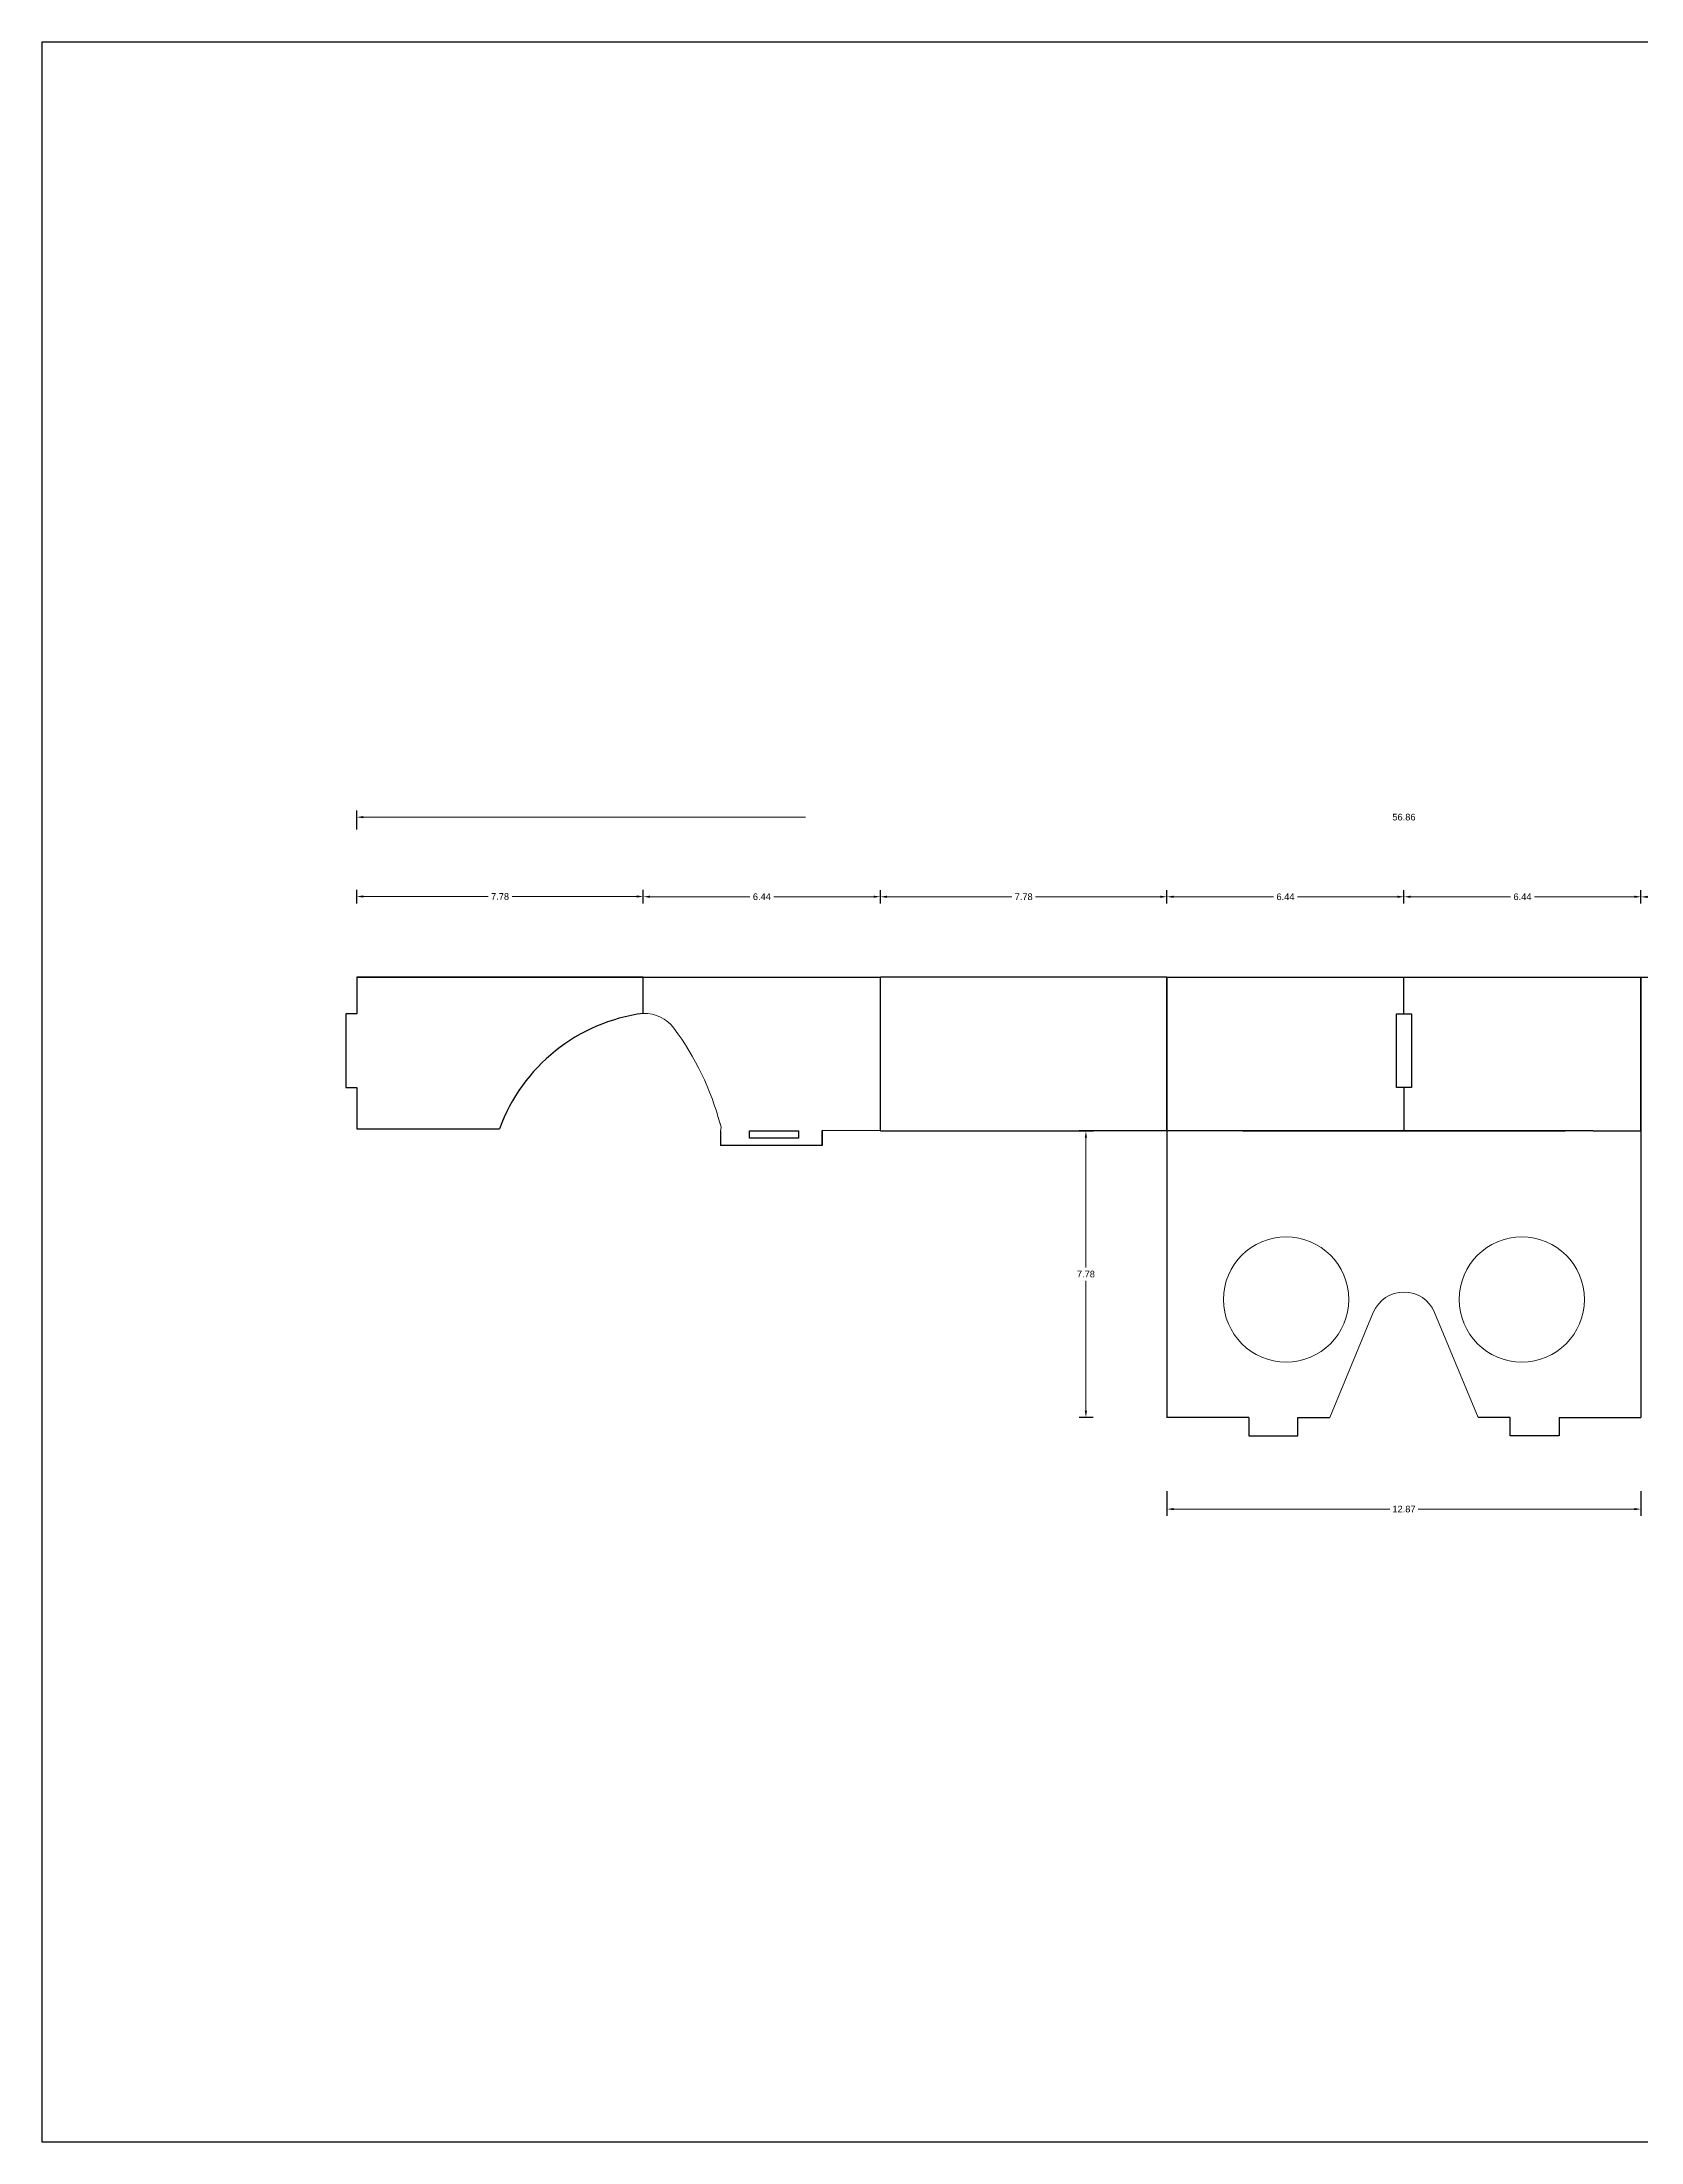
# Model space of a CAD drawing. Header units: inches. Extents: x 59 to 322, y 22 to 79.
# Drawn here: x 58.8 to 102.2, y 21.7 to 78.7 of the extents above; entities that cross this region are included whole.
import ezdxf

# ---------------------------------------------------------------- set-up
doc = ezdxf.new("R2010")
doc.units = ezdxf.units.IN
doc.header["$MEASUREMENT"] = 0
doc.linetypes.add('ACAD_ISO03W100', pattern=[30, 12, -18])
doc.styles.get("Standard").update_dxf_attribs({"font": 'Arial.ttf'})
doc.dimstyles.new('Copie de STANDARD', dxfattribs={"dimtxt": 0.18, "dimasz": 0.18, "dimexe": 0.18, "dimexo": 2, "dimgap": 0.09, "dimtad": 0, "dimtih": 1, "dimtoh": 1, "dimzin": 0, "dimdsep": 46, "dimtxsty": 'Standard', "dimcen": 0.09, "dimclrd": 256, "dimadec": 0, "dimazin": 0, "dimtfac": 1, "dimtofl": 0, "dimtmove": 0, "dimatfit": 3, "dimfxl": 1, "dimtolj": 1, "dimtzin": 0, "dimlwd": 13, "dimarcsym": 0})

# ---------------------------------------------------------------- blocks, each defined once
blk = doc.blocks.new('*D21')
at = {"color": 0, "linetype": 'ACAD_ISO03W100', "lineweight": -2, "transparency": 16777216}
for p, q in [((67.3, 57.32), (67.3, 57.835)), ((124.164, 57.32), (124.164, 57.835))]:
    blk.add_line(p, q, dxfattribs=at)
at = {"linetype": 'ACAD_ISO03W100', "lineweight": 13, "transparency": 16777216}
for p, q in [((67.48, 57.655), (95.338, 57.655)), ((123.984, 57.655), (96.127, 57.655))]:
    blk.add_line(p, q, dxfattribs=at)
at = {"transparency": 16777216}
for points in [[(67.48, 57.685), (67.48, 57.625), (67.3, 57.655)], [(123.984, 57.685), (123.984, 57.625), (124.164, 57.655)]]:
    blk.add_solid(points, dxfattribs=at)
at = {"layer": 'Defpoints', "color": 0, "transparency": 16777216}
for p in [(124.164, 57.655), (67.3, 55.32), (124.164, 55.32)]:
    blk.add_point(p, dxfattribs=at)
at = {"color": 0, "transparency": 16777216, "insert": (95.732, 57.655), "char_height": 0.18, "attachment_point": 5}
blk.add_mtext('\\A1;56.86', dxfattribs=at)
blk = doc.blocks.new('*D25')
at = {"color": 0, "linetype": 'ACAD_ISO03W100', "lineweight": -2, "transparency": 16777216}
for p, q in [((87.297, 49.134), (86.916, 49.134)), ((87.297, 41.352), (86.916, 41.352))]:
    blk.add_line(p, q, dxfattribs=at)
at = {"linetype": 'ACAD_ISO03W100', "lineweight": 13, "transparency": 16777216}
for p, q in [((87.096, 48.954), (87.096, 45.424)), ((87.096, 41.532), (87.096, 45.062))]:
    blk.add_line(p, q, dxfattribs=at)
at = {"transparency": 16777216}
for points in [[(87.066, 48.954), (87.126, 48.954), (87.096, 49.134)], [(87.066, 41.532), (87.126, 41.532), (87.096, 41.352)]]:
    blk.add_solid(points, dxfattribs=at)
at = {"layer": 'Defpoints', "color": 0, "transparency": 16777216}
for p in [(89.297, 49.134), (87.096, 41.352), (89.297, 41.352)]:
    blk.add_point(p, dxfattribs=at)
at = {"color": 0, "transparency": 16777216, "insert": (87.096, 45.243), "char_height": 0.18, "attachment_point": 5}
blk.add_mtext('\\A1;7.78', dxfattribs=at)
blk = doc.blocks.new('*D26')
at = {"color": 0, "linetype": 'ACAD_ISO03W100', "lineweight": -2, "transparency": 16777216}
for p, q in [((67.3, 55.309), (67.3, 55.68)), ((75.08, 55.309), (75.08, 55.68))]:
    blk.add_line(p, q, dxfattribs=at)
at = {"linetype": 'ACAD_ISO03W100', "lineweight": 13, "transparency": 16777216}
for p, q in [((67.48, 55.5), (70.866, 55.5)), ((74.9, 55.5), (71.515, 55.5))]:
    blk.add_line(p, q, dxfattribs=at)
at = {"transparency": 16777216}
for points in [[(67.48, 55.53), (67.48, 55.47), (67.3, 55.5)], [(74.9, 55.53), (74.9, 55.47), (75.08, 55.5)]]:
    blk.add_solid(points, dxfattribs=at)
at = {"layer": 'Defpoints', "color": 0, "transparency": 16777216}
for p in [(75.08, 55.5), (67.3, 53.309), (75.08, 53.309)]:
    blk.add_point(p, dxfattribs=at)
at = {"color": 0, "transparency": 16777216, "insert": (71.19, 55.5), "char_height": 0.18, "attachment_point": 5}
blk.add_mtext('\\A1;7.78', dxfattribs=at)
blk = doc.blocks.new('*D27')
at = {"color": 0, "linetype": 'ACAD_ISO03W100', "lineweight": -2, "transparency": 16777216}
for p, q in [((75.08, 55.309), (75.08, 55.674)), ((81.515, 55.309), (81.515, 55.674))]:
    blk.add_line(p, q, dxfattribs=at)
at = {"linetype": 'ACAD_ISO03W100', "lineweight": 13, "transparency": 16777216}
for p, q in [((75.26, 55.494), (77.973, 55.494)), ((81.335, 55.494), (78.622, 55.494))]:
    blk.add_line(p, q, dxfattribs=at)
at = {"transparency": 16777216}
for points in [[(75.26, 55.524), (75.26, 55.464), (75.08, 55.494)], [(81.335, 55.524), (81.335, 55.464), (81.515, 55.494)]]:
    blk.add_solid(points, dxfattribs=at)
at = {"layer": 'Defpoints', "color": 0, "transparency": 16777216}
for p in [(75.08, 55.494), (75.08, 53.309), (81.515, 53.309)]:
    blk.add_point(p, dxfattribs=at)
at = {"color": 0, "transparency": 16777216, "insert": (78.298, 55.494), "char_height": 0.18, "attachment_point": 5}
blk.add_mtext('\\A1;6.44', dxfattribs=at)
blk = doc.blocks.new('*D28')
at = {"color": 0, "linetype": 'ACAD_ISO03W100', "lineweight": -2, "transparency": 16777216}
for p, q in [((81.515, 55.309), (81.515, 55.672)), ((89.297, 55.309), (89.297, 55.672))]:
    blk.add_line(p, q, dxfattribs=at)
at = {"linetype": 'ACAD_ISO03W100', "lineweight": 13, "transparency": 16777216}
for p, q in [((81.695, 55.492), (85.082, 55.492)), ((89.117, 55.492), (85.731, 55.492))]:
    blk.add_line(p, q, dxfattribs=at)
at = {"transparency": 16777216}
for points in [[(81.695, 55.522), (81.695, 55.462), (81.515, 55.492)], [(89.117, 55.522), (89.117, 55.462), (89.297, 55.492)]]:
    blk.add_solid(points, dxfattribs=at)
at = {"layer": 'Defpoints', "color": 0, "transparency": 16777216}
for p in [(81.515, 55.492), (81.515, 53.309), (89.297, 53.309)]:
    blk.add_point(p, dxfattribs=at)
at = {"color": 0, "transparency": 16777216, "insert": (85.406, 55.492), "char_height": 0.18, "attachment_point": 5}
blk.add_mtext('\\A1;7.78', dxfattribs=at)
blk = doc.blocks.new('*D29')
at = {"color": 0, "linetype": 'ACAD_ISO03W100', "lineweight": -2, "transparency": 16777216}
for p, q in [((89.297, 55.309), (89.297, 55.672)), ((95.732, 55.309), (95.732, 55.672))]:
    blk.add_line(p, q, dxfattribs=at)
at = {"linetype": 'ACAD_ISO03W100', "lineweight": 13, "transparency": 16777216}
for p, q in [((89.477, 55.492), (92.19, 55.492)), ((95.552, 55.492), (92.839, 55.492))]:
    blk.add_line(p, q, dxfattribs=at)
at = {"transparency": 16777216}
for points in [[(89.477, 55.522), (89.477, 55.462), (89.297, 55.492)], [(95.552, 55.522), (95.552, 55.462), (95.732, 55.492)]]:
    blk.add_solid(points, dxfattribs=at)
at = {"layer": 'Defpoints', "color": 0, "transparency": 16777216}
for p in [(89.297, 55.492), (89.297, 53.309), (95.732, 53.309)]:
    blk.add_point(p, dxfattribs=at)
at = {"color": 0, "transparency": 16777216, "insert": (92.515, 55.492), "char_height": 0.18, "attachment_point": 5}
blk.add_mtext('\\A1;6.44', dxfattribs=at)
blk = doc.blocks.new('*D30')
at = {"color": 0, "linetype": 'ACAD_ISO03W100', "lineweight": -2, "transparency": 16777216}
for p, q in [((95.732, 55.309), (95.732, 55.672)), ((102.167, 55.309), (102.167, 55.672))]:
    blk.add_line(p, q, dxfattribs=at)
at = {"linetype": 'ACAD_ISO03W100', "lineweight": 13, "transparency": 16777216}
for p, q in [((95.912, 55.492), (98.625, 55.492)), ((101.987, 55.492), (99.274, 55.492))]:
    blk.add_line(p, q, dxfattribs=at)
at = {"transparency": 16777216}
for points in [[(95.912, 55.522), (95.912, 55.462), (95.732, 55.492)], [(101.987, 55.522), (101.987, 55.462), (102.167, 55.492)]]:
    blk.add_solid(points, dxfattribs=at)
at = {"layer": 'Defpoints', "color": 0, "transparency": 16777216}
for p in [(95.732, 55.492), (95.732, 53.309), (102.167, 53.309)]:
    blk.add_point(p, dxfattribs=at)
at = {"color": 0, "transparency": 16777216, "insert": (98.95, 55.492), "char_height": 0.18, "attachment_point": 5}
blk.add_mtext('\\A1;6.44', dxfattribs=at)
blk = doc.blocks.new('*D31')
at = {"color": 0, "linetype": 'ACAD_ISO03W100', "lineweight": -2, "transparency": 16777216}
for p, q in [((102.167, 55.309), (102.167, 55.67)), ((109.949, 55.309), (109.949, 55.67))]:
    blk.add_line(p, q, dxfattribs=at)
at = {"linetype": 'ACAD_ISO03W100', "lineweight": 13, "transparency": 16777216}
for p, q in [((102.347, 55.49), (105.734, 55.49)), ((109.769, 55.49), (106.383, 55.49))]:
    blk.add_line(p, q, dxfattribs=at)
at = {"transparency": 16777216}
for points in [[(102.347, 55.52), (102.347, 55.46), (102.167, 55.49)], [(109.769, 55.52), (109.769, 55.46), (109.949, 55.49)]]:
    blk.add_solid(points, dxfattribs=at)
at = {"layer": 'Defpoints', "color": 0, "transparency": 16777216}
for p in [(109.949, 55.49), (102.167, 53.309), (109.949, 53.309)]:
    blk.add_point(p, dxfattribs=at)
at = {"color": 0, "transparency": 16777216, "insert": (106.058, 55.49), "char_height": 0.18, "attachment_point": 5}
blk.add_mtext('\\A1;7.78', dxfattribs=at)
blk = doc.blocks.new('*D34')
at = {"color": 0, "linetype": 'ACAD_ISO03W100', "lineweight": -2, "transparency": 16777216}
for p, q in [((89.297, 39.352), (89.297, 38.681)), ((102.167, 39.352), (102.167, 38.681))]:
    blk.add_line(p, q, dxfattribs=at)
at = {"linetype": 'ACAD_ISO03W100', "lineweight": 13, "transparency": 16777216}
for p, q in [((89.477, 38.861), (95.346, 38.861)), ((101.987, 38.861), (96.118, 38.861))]:
    blk.add_line(p, q, dxfattribs=at)
at = {"transparency": 16777216}
for points in [[(89.477, 38.891), (89.477, 38.831), (89.297, 38.861)], [(101.987, 38.891), (101.987, 38.831), (102.167, 38.861)]]:
    blk.add_solid(points, dxfattribs=at)
at = {"layer": 'Defpoints', "color": 0, "transparency": 16777216}
for p in [(89.297, 41.352), (102.167, 41.352), (102.167, 38.861)]:
    blk.add_point(p, dxfattribs=at)
at = {"color": 0, "transparency": 16777216, "insert": (95.732, 38.861), "char_height": 0.18, "attachment_point": 5}
blk.add_mtext('\\A1;12.87', dxfattribs=at)

msp = doc.modelspace()

# ---------------------------------------------------------------- linework, layer by layer
for p, q in [((67.3, 53.309), (75.08, 53.309)), ((67.3, 53.309), (75.08, 53.309)), ((75.08, 53.309), (67.3, 53.309)), ((67.3, 53.309), (67.3, 52.309)), ((75.08, 52.324), (75.08, 53.309)), ((75.08, 53.309), (81.515, 53.309)), ((75.08, 53.309), (81.515, 53.309)), ((81.515, 49.134), (81.515, 53.309)), ((89.297, 53.309), (81.515, 53.309)), ((89.297, 51.341), (89.297, 53.309)), ((89.297, 53.309), (89.297, 41.352)), ((89.297, 53.309), (102.167, 53.309)), ((95.732, 52.309), (95.732, 53.309)), ((102.167, 49.134), (102.167, 53.309)), ((102.167, 53.309), (102.167, 41.352)), ((102.167, 53.309), (109.949, 53.309)), ((67.3, 52.309), (67, 52.309)), ((67, 52.309), (67, 50.309)), ((67.3, 52.309), (67, 52.309)), ((67, 52.309), (67, 50.309)), ((95.532, 50.309), (95.532, 52.309)), ((95.532, 52.309), (95.932, 52.309)), ((95.932, 52.309), (95.932, 50.309)), ((89.297, 51.341), (89.297, 51.445)), ((89.297, 49.134), (89.297, 51.445)), ((67, 50.309), (67.3, 50.309)), ((67, 50.309), (67.3, 50.309)), ((67.3, 50.309), (67.3, 49.194)), ((95.732, 50.309), (95.532, 50.309)), ((95.932, 50.309), (95.732, 50.309)), ((95.732, 50.309), (95.732, 49.134)), ((67.3, 49.194), (71.177, 49.194)), ((67.3, 49.194), (71.177, 49.194)), ((77.174, 49.134), (77.174, 48.734)), ((77.962, 49.134), (79.296, 49.134)), ((77.962, 48.934), (77.962, 49.134)), ((79.296, 49.134), (79.296, 48.934)), ((79.938, 48.734), (79.938, 49.143)), ((81.515, 49.137), (79.938, 49.143)), ((79.938, 49.134), (79.938, 48.734)), ((79.938, 49.134), (79.938, 48.734)), ((81.515, 49.134), (87.303, 49.134)), ((89.297, 49.134), (87.303, 49.134)), ((95.732, 49.134), (89.297, 49.134)), ((91.355, 49.134), (100.11, 49.134)), ((100.873, 49.134), (95.732, 49.134)), ((100.873, 49.134), (102.167, 49.134)), ((79.938, 48.734), (77.174, 48.734)), ((79.296, 48.934), (77.962, 48.934)), ((89.628, 41.352), (89.297, 41.352)), ((91.355, 41.352), (89.628, 41.352)), ((91.516, 41.352), (91.355, 41.352)), ((91.516, 41.352), (91.516, 40.852)), ((92.85, 40.852), (92.85, 41.352)), ((92.85, 41.352), (93.721, 41.352)), ((98.614, 41.352), (97.744, 41.352)), ((98.614, 40.852), (98.614, 41.352)), ((99.948, 41.352), (100.11, 41.352)), ((99.948, 41.352), (99.948, 40.852)), ((100.11, 41.352), (101.836, 41.352)), ((101.836, 41.352), (102.167, 41.352)), ((91.516, 40.852), (92.85, 40.852)), ((92.179, 40.852), (92.85, 40.852)), ((99.285, 40.852), (98.614, 40.852)), ((99.948, 40.852), (98.614, 40.852))]:
    msp.add_line(p, q)
at = {"color": 7, "linetype": 'Continuous', "lineweight": 15}
for p, q in [((77.166, 49.325), (77.172, 49.312)), ((94.9, 44.199), (93.721, 41.352)), ((97.744, 41.352), (96.564, 44.199))]:
    msp.add_line(p, q, dxfattribs=at)
msp.add_lwpolyline([(58.754, 78.71), (135.212, 78.71), (135.212, 21.67), (58.754, 21.67)], close=True)
for centre in [(92.532, 44.555), (98.932, 44.555)]:
    msp.add_circle(centre, 1.7, dxfattribs=at)
msp.add_arc((75.71, 47.541), 4.825, 97.4958, 159.9657)
msp.add_arc((75.71, 47.541), 4.825, 97.4958, 159.9657)
for centre, radius, start, end in [((75.109, 51.325), 1, 36.5375, 91.6704), ((69.716, 47.329), 7.712, 15, 36.5375), ((76.954, 49.22), 0.236, 338.7202, 23.0402), ((95.732, 43.855), 0.901, 22.5, 157.5)]:
    msp.add_arc(centre, radius, start, end, dxfattribs=at)

# ---------------------------------------------------------------- dimensions: what is measured, and where the dimension line sits
for base, p1, p2, picture, middle in [((124.164, 57.655), (67.3, 55.32), (124.164, 55.32), '*D21', (95.732, 57.655)), ((75.08, 55.5), (67.3, 53.309), (75.08, 53.309), '*D26', (71.19, 55.5)), ((75.080185712, 55.494310743), (81.515185712, 53.308976799), (75.080185712, 53.308976799), '*D27', (78.297685712, 55.494310743)), ((81.515, 55.492), (89.297, 53.309), (81.515, 53.309), '*D28', (85.406, 55.492)), ((89.297185712, 55.491643771), (95.732185712, 53.308976799), (89.297185712, 53.308976799), '*D29', (92.514685712, 55.491643771)), ((95.732185712, 55.491643771), (102.167185712, 53.308976799), (95.732185712, 53.308976799), '*D30', (98.949685712, 55.491643771)), ((109.949, 55.49), (102.167, 53.309), (109.949, 53.309), '*D31', (106.058, 55.49)), ((102.167, 38.861), (89.297, 41.352), (102.167, 41.352), '*D34', (95.732, 38.861))]:
    dim = msp.add_linear_dim(base=base, p1=p1, p2=p2, dimstyle='Copie de STANDARD')
    dim.commit()
    dim.dimension.update_dxf_attribs({"geometry": picture, "text_midpoint": middle})
dim = msp.add_linear_dim(base=(87.096, 41.352), p1=(89.297, 49.134), p2=(89.297, 41.352), angle=90, dimstyle='Copie de STANDARD')
dim.commit()
dim.dimension.update_dxf_attribs({"geometry": '*D25', "text_midpoint": (87.096, 45.243)})

doc.saveas('drawing.dxf')
